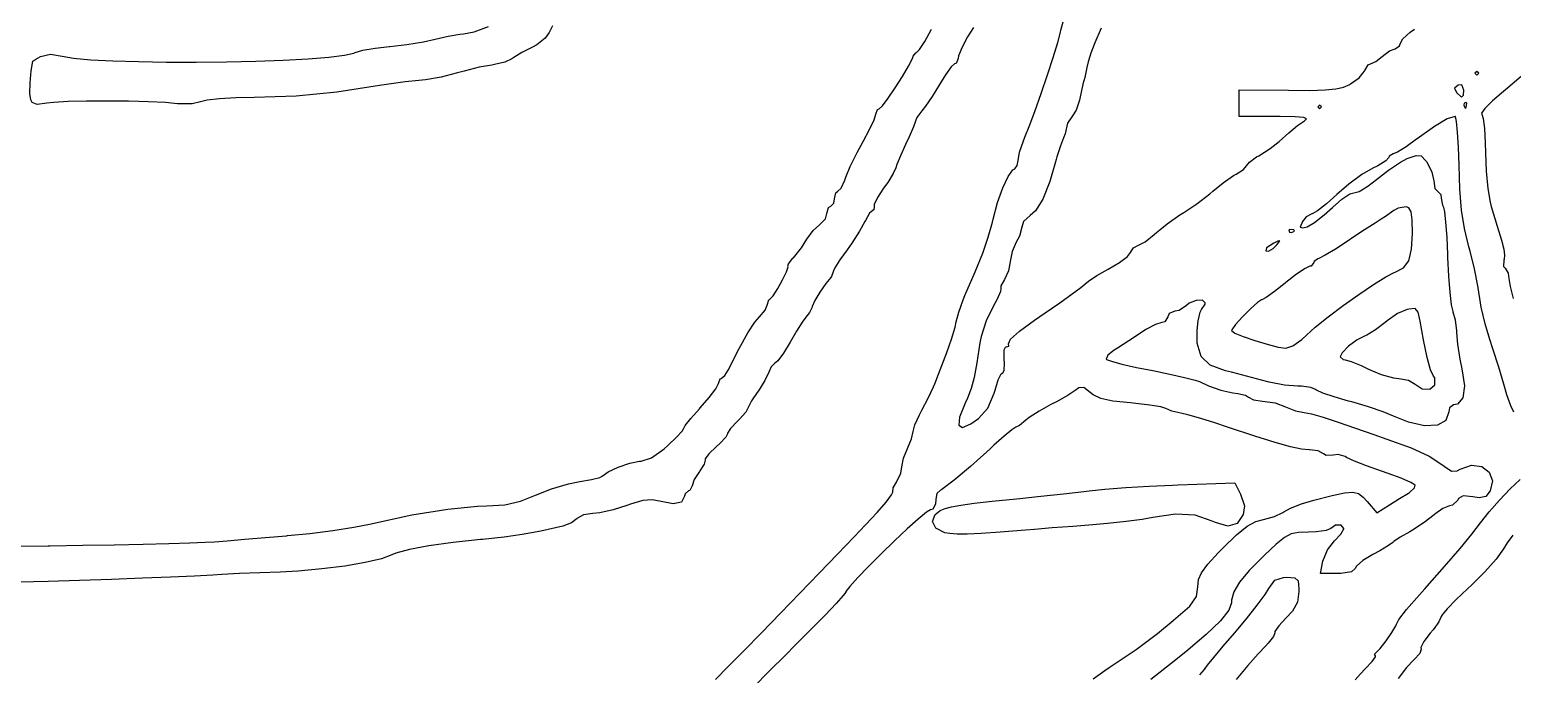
# Model space of a CAD drawing. Extents: x 1.01 to 6.21, y -5.65 to -1.16.
# Drawn here: x 3.105 to 3.1842, y -1.5962 to -1.5618 of the extents above; entities that cross this region are included whole.
import ezdxf

# ---------------------------------------------------------------- set-up
doc = ezdxf.new("R2010")
doc.units = 0
doc.header["$MEASUREMENT"] = 0
doc.layers.add('BLACK', color=7, linetype='CONTINUOUS')

msp = doc.modelspace()

# ---------------------------------------------------------------- linework, layer by layer
at = {"layer": 'BLACK', "linetype": 'CONTINUOUS'}
for p, q in [((3.128199, -1.562), (3.128758, -1.56189)), ((3.128758, -1.56189), (3.129533, -1.561595)), ((3.13277, -1.561923), (3.132558, -1.562234)), ((3.132948, -1.561563), (3.13277, -1.561923)), ((3.152823, -1.5624), (3.153157, -1.561787)), ((3.153157, -1.561787), (3.153176, -1.56175)), ((3.155416, -1.561661), (3.155103, -1.562158)), ((3.159922, -1.562456), (3.160069, -1.561909)), ((3.160069, -1.561909), (3.160091, -1.5618)), ((3.160091, -1.5618), (3.160215, -1.561351)), ((3.162232, -1.5617), (3.161896, -1.562472)), ((3.178354, -1.56226), (3.178744, -1.561904)), ((3.178744, -1.561904), (3.178961, -1.56175)), ((3.12281, -1.56287), (3.123469, -1.562753)), ((3.123469, -1.562753), (3.124246, -1.562668)), ((3.124246, -1.562668), (3.12426, -1.562667)), ((3.12426, -1.562667), (3.125161, -1.562569)), ((3.125161, -1.562569), (3.126064, -1.562421)), ((3.126064, -1.562421), (3.126686, -1.562279)), ((3.126686, -1.562279), (3.127374, -1.562114)), ((3.127374, -1.562114), (3.12799, -1.562014)), ((3.12799, -1.562014), (3.128199, -1.562)), ((3.131877, -1.5627), (3.131312, -1.562994)), ((3.132106, -1.562575), (3.131877, -1.5627)), ((3.132558, -1.562234), (3.132106, -1.562575)), ((3.152541, -1.562835), (3.152823, -1.5624)), ((3.154812, -1.562712), (3.154626, -1.563169)), ((3.155103, -1.562158), (3.154812, -1.562712)), ((3.159679, -1.56325), (3.159922, -1.562456)), ((3.161896, -1.562472), (3.161685, -1.563022)), ((3.177938, -1.5628), (3.178176, -1.562641)), ((3.178176, -1.562641), (3.1782, -1.562527)), ((3.1782, -1.562527), (3.178354, -1.56226)), ((3.105106, -1.563968), (3.10519, -1.563457)), ((3.10519, -1.563457), (3.10535, -1.563342)), ((3.10535, -1.563342), (3.105601, -1.5632)), ((3.105601, -1.5632), (3.106135, -1.563085)), ((3.106135, -1.563085), (3.10676, -1.563189)), ((3.10676, -1.563189), (3.107369, -1.563295)), ((3.107369, -1.563295), (3.10829, -1.563378)), ((3.10829, -1.563378), (3.109464, -1.563439)), ((3.109464, -1.563439), (3.110833, -1.56348)), ((3.110833, -1.56348), (3.112339, -1.563501)), ((3.112339, -1.563501), (3.113924, -1.563502)), ((3.113924, -1.563502), (3.115529, -1.563484)), ((3.115529, -1.563484), (3.117097, -1.563448)), ((3.117097, -1.563448), (3.11857, -1.563395)), ((3.11857, -1.563395), (3.119889, -1.563325)), ((3.119889, -1.563325), (3.120996, -1.56324)), ((3.120996, -1.56324), (3.121834, -1.563139)), ((3.121834, -1.563139), (3.122343, -1.563024)), ((3.122343, -1.563024), (3.122409, -1.562995)), ((3.122409, -1.562995), (3.12281, -1.56287)), ((3.130407, -1.5635), (3.12984, -1.563639)), ((3.130777, -1.563327), (3.130407, -1.5635)), ((3.130874, -1.563257), (3.130777, -1.563327)), ((3.131312, -1.562994), (3.130874, -1.563257)), ((3.15196, -1.563724), (3.152164, -1.563317)), ((3.152164, -1.563317), (3.1522, -1.563188)), ((3.1522, -1.563188), (3.152339, -1.563004)), ((3.152339, -1.563004), (3.152373, -1.563)), ((3.152373, -1.563), (3.152541, -1.562835)), ((3.1546, -1.563311), (3.154496, -1.56357)), ((3.154626, -1.563169), (3.1546, -1.563311)), ((3.159372, -1.564192), (3.159679, -1.56325)), ((3.161547, -1.563488), (3.161475, -1.5638)), ((3.161685, -1.563022), (3.161547, -1.563488)), ((3.176622, -1.5636), (3.176897, -1.563475)), ((3.176897, -1.563475), (3.177246, -1.5632)), ((3.177246, -1.5632), (3.177642, -1.562908)), ((3.177642, -1.562908), (3.177938, -1.5628)), ((3.105053, -1.564602), (3.105106, -1.563968)), ((3.126991, -1.564305), (3.126164, -1.564451)), ((3.1278, -1.564101), (3.126991, -1.564305)), ((3.128228, -1.563979), (3.1278, -1.564101)), ((3.129035, -1.563783), (3.128228, -1.563979)), ((3.1297, -1.56366), (3.129035, -1.563783)), ((3.12984, -1.563639), (3.1297, -1.56366)), ((3.151247, -1.564883), (3.151633, -1.564279)), ((3.151633, -1.564279), (3.15196, -1.563724)), ((3.15392, -1.564179), (3.153599, -1.564701)), ((3.154227, -1.563761), (3.15392, -1.564179)), ((3.154415, -1.5636), (3.154227, -1.563761)), ((3.154496, -1.56357), (3.154415, -1.5636)), ((3.159035, -1.565187), (3.159372, -1.564192)), ((3.161359, -1.564324), (3.161269, -1.564678)), ((3.161475, -1.5638), (3.161359, -1.564324)), ((3.175551, -1.56467), (3.176012, -1.564335)), ((3.176012, -1.564335), (3.176208, -1.5641)), ((3.176208, -1.5641), (3.176296, -1.563994)), ((3.176296, -1.563994), (3.176314, -1.56395)), ((3.176314, -1.56395), (3.1765, -1.563654)), ((3.1765, -1.563654), (3.176622, -1.5636)), ((3.1823, -1.564), (3.1822, -1.5641)), ((3.1822, -1.5641), (3.1823, -1.5642)), ((3.1824, -1.5641), (3.1823, -1.564)), ((3.1823, -1.5642), (3.1824, -1.5641)), ((3.184662, -1.564268), (3.183831, -1.564985)), ((3.105042, -1.565178), (3.105053, -1.564602)), ((3.121432, -1.565114), (3.119255, -1.565317)), ((3.1237, -1.564759), (3.121432, -1.565114)), ((3.12421, -1.564674), (3.1237, -1.564759)), ((3.125079, -1.564556), (3.12421, -1.564674)), ((3.1258, -1.564488), (3.125079, -1.564556)), ((3.126164, -1.564451), (3.1258, -1.564488)), ((3.150866, -1.565437), (3.151247, -1.564883)), ((3.153599, -1.564701), (3.153218, -1.565333)), ((3.161183, -1.565024), (3.16108, -1.56553)), ((3.161262, -1.5647), (3.161183, -1.565024)), ((3.161269, -1.564678), (3.161262, -1.5647)), ((3.1696, -1.56569), (3.1696, -1.564981)), ((3.1696, -1.564981), (3.17225, -1.56501)), ((3.17225, -1.56501), (3.173381, -1.565015)), ((3.173381, -1.565015), (3.174192, -1.564993)), ((3.174192, -1.564993), (3.174764, -1.564938)), ((3.174764, -1.564938), (3.174947, -1.564894)), ((3.174947, -1.564894), (3.175178, -1.56484)), ((3.175178, -1.56484), (3.175513, -1.564691)), ((3.175513, -1.564691), (3.175551, -1.56467)), ((3.181295, -1.56473), (3.181101, -1.564894)), ((3.181101, -1.564894), (3.181219, -1.565123)), ((3.181219, -1.565123), (3.181478, -1.565374)), ((3.181505, -1.56472), (3.181295, -1.56473)), ((3.1816, -1.565006), (3.181505, -1.56472)), ((3.181586, -1.565264), (3.1816, -1.565006)), ((3.183715, -1.56508), (3.183139, -1.56558)), ((3.183831, -1.564985), (3.183715, -1.56508)), ((3.105083, -1.565527), (3.105042, -1.565178)), ((3.105159, -1.565659), (3.105083, -1.565527)), ((3.105426, -1.56576), (3.105159, -1.565659)), ((3.105952, -1.565699), (3.105426, -1.56576)), ((3.10632, -1.565654), (3.105952, -1.565699)), ((3.107076, -1.565613), (3.10632, -1.565654)), ((3.108058, -1.565589), (3.107076, -1.565613)), ((3.109168, -1.565583), (3.108058, -1.565589)), ((3.110308, -1.565593), (3.109168, -1.565583)), ((3.111379, -1.56562), (3.110308, -1.565593)), ((3.112285, -1.565664), (3.111379, -1.56562)), ((3.112927, -1.565723), (3.112285, -1.565664)), ((3.113087, -1.56574), (3.112927, -1.565723)), ((3.113703, -1.565735), (3.113087, -1.56574)), ((3.11415, -1.565627), (3.113703, -1.565735)), ((3.114153, -1.565625), (3.11415, -1.565627)), ((3.114505, -1.565542), (3.114153, -1.565625)), ((3.115163, -1.56547), (3.114505, -1.565542)), ((3.116034, -1.565417), (3.115163, -1.56547)), ((3.117023, -1.565392), (3.116034, -1.565417)), ((3.119255, -1.565317), (3.117023, -1.565392)), ((3.150378, -1.566), (3.150555, -1.565843)), ((3.150555, -1.565843), (3.150866, -1.565437)), ((3.152868, -1.565854), (3.152666, -1.566105)), ((3.153218, -1.565333), (3.152868, -1.565854)), ((3.1587, -1.566137), (3.159035, -1.565187)), ((3.161077, -1.565544), (3.160911, -1.566065)), ((3.16108, -1.56553), (3.161077, -1.565544)), ((3.1696, -1.5659), (3.1696, -1.56569)), ((3.1696, -1.5664), (3.1696, -1.5659)), ((3.1739, -1.5658), (3.1738, -1.5659)), ((3.1738, -1.5659), (3.1739, -1.566)), ((3.174, -1.5659), (3.1739, -1.5658)), ((3.1739, -1.566), (3.174, -1.5659)), ((3.181478, -1.565374), (3.181586, -1.565264)), ((3.181614, -1.565694), (3.1816, -1.5658)), ((3.1816, -1.5658), (3.181673, -1.565965)), ((3.181733, -1.565667), (3.181614, -1.565694)), ((3.181673, -1.565965), (3.181733, -1.565933)), ((3.181757, -1.565696), (3.181733, -1.565667)), ((3.181733, -1.565933), (3.181757, -1.565696)), ((3.183139, -1.56558), (3.182732, -1.565986)), ((3.149871, -1.567104), (3.150114, -1.566579)), ((3.150114, -1.566579), (3.1502, -1.566289)), ((3.1502, -1.566289), (3.150299, -1.56603)), ((3.150299, -1.56603), (3.150378, -1.566)), ((3.152326, -1.566654), (3.152222, -1.566961)), ((3.1524, -1.566462), (3.152326, -1.566654)), ((3.152666, -1.566105), (3.1524, -1.566462)), ((3.1584, -1.566945), (3.1587, -1.566137)), ((3.160678, -1.566418), (3.160436, -1.56676)), ((3.160679, -1.566417), (3.160678, -1.566418)), ((3.160911, -1.566065), (3.160679, -1.566417)), ((3.17155, -1.566406), (3.1696, -1.5664)), ((3.171792, -1.566407), (3.17155, -1.566406)), ((3.172595, -1.566423), (3.171792, -1.566407)), ((3.173053, -1.566462), (3.172595, -1.566423)), ((3.172722, -1.566886), (3.1731, -1.566632)), ((3.173206, -1.566529), (3.173053, -1.566462)), ((3.1731, -1.566632), (3.173206, -1.566529)), ((3.180714, -1.566538), (3.180032, -1.566943)), ((3.181137, -1.566401), (3.180714, -1.566538)), ((3.18115, -1.566409), (3.181137, -1.566401)), ((3.181214, -1.566667), (3.18115, -1.566409)), ((3.181272, -1.567237), (3.181214, -1.566667)), ((3.182732, -1.565986), (3.182556, -1.566235)), ((3.182556, -1.566235), (3.182565, -1.566278)), ((3.182565, -1.566278), (3.182642, -1.566513)), ((3.182642, -1.566513), (3.182706, -1.567056)), ((3.149526, -1.567739), (3.149871, -1.567104)), ((3.151994, -1.567489), (3.1518, -1.5679)), ((3.152222, -1.566961), (3.151994, -1.567489)), ((3.158084, -1.567709), (3.158167, -1.567513)), ((3.158167, -1.567513), (3.1584, -1.566945)), ((3.160313, -1.567338), (3.160224, -1.567553)), ((3.1604, -1.566927), (3.160313, -1.567338)), ((3.160436, -1.56676), (3.1604, -1.566927)), ((3.171747, -1.567748), (3.172259, -1.567276)), ((3.172259, -1.567276), (3.172722, -1.566886)), ((3.180032, -1.566943), (3.179114, -1.567601)), ((3.18132, -1.568044), (3.181272, -1.567237)), ((3.182706, -1.567056), (3.182749, -1.567815)), ((3.149203, -1.568332), (3.149526, -1.567739)), ((3.1518, -1.5679), (3.151522, -1.568499)), ((3.1578, -1.568763), (3.157881, -1.56831)), ((3.157881, -1.56831), (3.158084, -1.567709)), ((3.160061, -1.567968), (3.159881, -1.568558)), ((3.160224, -1.567553), (3.160061, -1.567968)), ((3.17065, -1.568503), (3.171264, -1.56812)), ((3.171264, -1.56812), (3.171747, -1.567748)), ((3.178061, -1.568308), (3.177831, -1.5684)), ((3.178518, -1.568028), (3.178061, -1.568308)), ((3.179081, -1.567625), (3.178518, -1.568028)), ((3.179114, -1.567601), (3.179081, -1.567625)), ((3.181351, -1.569014), (3.18132, -1.568044)), ((3.182749, -1.567815), (3.18276, -1.568355)), ((3.148611, -1.56965), (3.148844, -1.56907)), ((3.148844, -1.56907), (3.149203, -1.568332)), ((3.151328, -1.568972), (3.151274, -1.569149)), ((3.151522, -1.568499), (3.151328, -1.568972)), ((3.157623, -1.5692), (3.157763, -1.569031)), ((3.157763, -1.569031), (3.1578, -1.568763)), ((3.159844, -1.5687), (3.159494, -1.569882)), ((3.159881, -1.568558), (3.159844, -1.5687)), ((3.169835, -1.569232), (3.17, -1.569041)), ((3.17, -1.569038), (3.170156, -1.568848)), ((3.17, -1.569041), (3.17, -1.569038)), ((3.170156, -1.568848), (3.170541, -1.56857)), ((3.170541, -1.56857), (3.17065, -1.568503)), ((3.177013, -1.569039), (3.17675, -1.569167)), ((3.177434, -1.568779), (3.177013, -1.569039)), ((3.1776, -1.568591), (3.177434, -1.568779)), ((3.177577, -1.569265), (3.178214, -1.568844)), ((3.177613, -1.568529), (3.1776, -1.568591)), ((3.177831, -1.5684), (3.177613, -1.568529)), ((3.178214, -1.568844), (3.178582, -1.568653)), ((3.178582, -1.568653), (3.179051, -1.568483)), ((3.179051, -1.568483), (3.179329, -1.568512)), ((3.179329, -1.568512), (3.179583, -1.56877)), ((3.179583, -1.56877), (3.179631, -1.568832)), ((3.179631, -1.568832), (3.179904, -1.569375)), ((3.181394, -1.570281), (3.181351, -1.569014)), ((3.18276, -1.568355), (3.182798, -1.569327)), ((3.148357, -1.570229), (3.148558, -1.569802)), ((3.148558, -1.569802), (3.148611, -1.56965)), ((3.15114, -1.569445), (3.15084, -1.569923)), ((3.151274, -1.569149), (3.15114, -1.569445)), ((3.156986, -1.570216), (3.157268, -1.569604)), ((3.157268, -1.569604), (3.157517, -1.569252)), ((3.157517, -1.569252), (3.157623, -1.5692)), ((3.159494, -1.569882), (3.159117, -1.570814)), ((3.168756, -1.569942), (3.169302, -1.569562)), ((3.169302, -1.569562), (3.16945, -1.569478)), ((3.16945, -1.569478), (3.169835, -1.569232)), ((3.176163, -1.56951), (3.17546, -1.570028)), ((3.17675, -1.569167), (3.176163, -1.56951)), ((3.17647, -1.570134), (3.176943, -1.569763)), ((3.176943, -1.569763), (3.177577, -1.569265)), ((3.179904, -1.569375), (3.179996, -1.56985)), ((3.179996, -1.56985), (3.180062, -1.570249)), ((3.182798, -1.569327), (3.182884, -1.570253)), ((3.148, -1.5708), (3.148077, -1.570475)), ((3.148077, -1.570475), (3.148184, -1.5704)), ((3.148184, -1.5704), (3.148357, -1.570229)), ((3.150625, -1.570229), (3.150297, -1.570731)), ((3.15084, -1.569923), (3.150625, -1.570229)), ((3.156708, -1.571005), (3.156986, -1.570216)), ((3.167348, -1.571074), (3.168037, -1.570542)), ((3.168037, -1.570542), (3.1682, -1.5704)), ((3.1682, -1.5704), (3.168756, -1.569942)), ((3.174827, -1.570577), (3.174271, -1.571075)), ((3.17546, -1.570028), (3.174827, -1.570577)), ((3.175086, -1.570819), (3.175508, -1.570539)), ((3.175508, -1.570539), (3.175731, -1.570484)), ((3.175731, -1.570484), (3.176009, -1.570415)), ((3.176009, -1.570415), (3.17647, -1.570134)), ((3.180062, -1.570249), (3.1802, -1.5704)), ((3.1802, -1.5704), (3.180367, -1.570566)), ((3.180367, -1.570566), (3.1804, -1.570767)), ((3.181486, -1.571401), (3.181394, -1.570281)), ((3.182884, -1.570253), (3.183002, -1.570986)), ((3.1476, -1.571593), (3.147685, -1.571272)), ((3.147685, -1.571272), (3.1478, -1.5712)), ((3.1478, -1.5712), (3.147962, -1.571032)), ((3.147962, -1.571032), (3.148, -1.5708)), ((3.150061, -1.5714), (3.149878, -1.571564)), ((3.150103, -1.571393), (3.150061, -1.5714)), ((3.150119, -1.57123), (3.150103, -1.571393)), ((3.150123, -1.571109), (3.150119, -1.57123)), ((3.150297, -1.570731), (3.150123, -1.571109)), ((3.156471, -1.571885), (3.156708, -1.571005)), ((3.158738, -1.571444), (3.158443, -1.571697)), ((3.159117, -1.570814), (3.158738, -1.571444)), ((3.166652, -1.571535), (3.167348, -1.571074)), ((3.173798, -1.571439), (3.173503, -1.571598)), ((3.174271, -1.571075), (3.173798, -1.571439)), ((3.174153, -1.571662), (3.174584, -1.571264)), ((3.174584, -1.571264), (3.175086, -1.570819)), ((3.177869, -1.571426), (3.177418, -1.571753)), ((3.178091, -1.571297), (3.177869, -1.571426)), ((3.178528, -1.571234), (3.178091, -1.571297)), ((3.178667, -1.571288), (3.178528, -1.571234)), ((3.178794, -1.571491), (3.178667, -1.571288)), ((3.1804, -1.570767), (3.18046, -1.571141)), ((3.18046, -1.571141), (3.180523, -1.571256)), ((3.180523, -1.571256), (3.180576, -1.571492)), ((3.181642, -1.572383), (3.181486, -1.571401)), ((3.183002, -1.570986), (3.18306, -1.571211)), ((3.18306, -1.571211), (3.18339, -1.572262)), ((3.146857, -1.572487), (3.147202, -1.572199)), ((3.147202, -1.572199), (3.147521, -1.571869)), ((3.147521, -1.571869), (3.1476, -1.571593)), ((3.149625, -1.572016), (3.149342, -1.572536)), ((3.149649, -1.571963), (3.149625, -1.572016)), ((3.149878, -1.571564), (3.149649, -1.571963)), ((3.156214, -1.572848), (3.156433, -1.572047)), ((3.156433, -1.572047), (3.156471, -1.571885)), ((3.158089, -1.572015), (3.158, -1.572309)), ((3.158443, -1.571697), (3.158089, -1.572015)), ((3.165363, -1.572467), (3.165762, -1.572139)), ((3.165762, -1.572139), (3.166444, -1.571663)), ((3.166444, -1.571663), (3.166652, -1.571535)), ((3.17299, -1.572019), (3.172864, -1.572315)), ((3.173188, -1.571759), (3.17299, -1.572019)), ((3.173484, -1.5716), (3.173188, -1.571759)), ((3.173233, -1.572292), (3.173623, -1.572074)), ((3.173503, -1.571598), (3.173484, -1.5716)), ((3.173623, -1.572074), (3.174153, -1.571662)), ((3.176862, -1.572098), (3.176305, -1.57246)), ((3.177193, -1.571892), (3.176862, -1.572098)), ((3.177418, -1.571753), (3.177193, -1.571892)), ((3.17885, -1.571918), (3.178794, -1.571491)), ((3.178856, -1.572657), (3.17885, -1.571918)), ((3.180576, -1.571492), (3.180633, -1.572048)), ((3.180633, -1.572048), (3.180688, -1.572844)), ((3.18339, -1.572262), (3.183608, -1.573001)), ((3.146232, -1.573418), (3.146519, -1.572956)), ((3.146519, -1.572956), (3.146857, -1.572487)), ((3.149342, -1.572536), (3.148924, -1.573177)), ((3.155922, -1.573701), (3.156214, -1.572848)), ((3.157881, -1.572799), (3.157706, -1.573112)), ((3.158, -1.572309), (3.157881, -1.572799)), ((3.164583, -1.57309), (3.165072, -1.572716)), ((3.165072, -1.572716), (3.165192, -1.572607)), ((3.165192, -1.572607), (3.165363, -1.572467)), ((3.171672, -1.57306), (3.17145, -1.573174)), ((3.171625, -1.573267), (3.171788, -1.573046)), ((3.171788, -1.573046), (3.171672, -1.57306)), ((3.172296, -1.572443), (3.172267, -1.572467)), ((3.172267, -1.572467), (3.172294, -1.572586)), ((3.172294, -1.572586), (3.1724, -1.5726)), ((3.172533, -1.572467), (3.172296, -1.572443)), ((3.1724, -1.5726), (3.172565, -1.572527)), ((3.172565, -1.572527), (3.172533, -1.572467)), ((3.172864, -1.572315), (3.173012, -1.572354)), ((3.173012, -1.572354), (3.173233, -1.572292)), ((3.175421, -1.57305), (3.174755, -1.573484)), ((3.175626, -1.572911), (3.175421, -1.57305)), ((3.176305, -1.57246), (3.175626, -1.572911)), ((3.178812, -1.573491), (3.178856, -1.572657)), ((3.180688, -1.572844), (3.180734, -1.5738)), ((3.181878, -1.573363), (3.181642, -1.572383)), ((3.183608, -1.573001), (3.183731, -1.573496)), ((3.145809, -1.57395), (3.146232, -1.573418)), ((3.148675, -1.573519), (3.148291, -1.574053)), ((3.148924, -1.573177), (3.148675, -1.573519)), ((3.155518, -1.574706), (3.155922, -1.573701)), ((3.157479, -1.57361), (3.157406, -1.574057)), ((3.157706, -1.573112), (3.157479, -1.57361)), ((3.163639, -1.573876), (3.1638, -1.573667)), ((3.1638, -1.573667), (3.163864, -1.573572)), ((3.163864, -1.573572), (3.163966, -1.573418)), ((3.163966, -1.573418), (3.16419, -1.573303)), ((3.16419, -1.573303), (3.164583, -1.57309)), ((3.171074, -1.573422), (3.171029, -1.573572)), ((3.171029, -1.573572), (3.171175, -1.5736)), ((3.17145, -1.573174), (3.171074, -1.573422)), ((3.171175, -1.5736), (3.171431, -1.573462)), ((3.171431, -1.573462), (3.171625, -1.573267)), ((3.174205, -1.573814), (3.173861, -1.573986)), ((3.174755, -1.573484), (3.174205, -1.573814)), ((3.178666, -1.574113), (3.178812, -1.573491)), ((3.180734, -1.5738), (3.180739, -1.573932)), ((3.181941, -1.573599), (3.181878, -1.573363)), ((3.182171, -1.574544), (3.181941, -1.573599)), ((3.183731, -1.573496), (3.183775, -1.573812)), ((3.183775, -1.573812), (3.183755, -1.574018)), ((3.145435, -1.574696), (3.145522, -1.574433)), ((3.145505, -1.5744), (3.145539, -1.574276)), ((3.145522, -1.574433), (3.145505, -1.5744)), ((3.145539, -1.574276), (3.145784, -1.573976)), ((3.145784, -1.573976), (3.145809, -1.57395)), ((3.148024, -1.574483), (3.147949, -1.574653)), ((3.148291, -1.574053), (3.148024, -1.574483)), ((3.157406, -1.574057), (3.157288, -1.574652)), ((3.162013, -1.574905), (3.162615, -1.574559)), ((3.162615, -1.574559), (3.163213, -1.574197)), ((3.163213, -1.574197), (3.163639, -1.573876)), ((3.173135, -1.574519), (3.172676, -1.574831)), ((3.173386, -1.5744), (3.173135, -1.574519)), ((3.173446, -1.574392), (3.173386, -1.5744)), ((3.1736, -1.5742), (3.173446, -1.574392)), ((3.173607, -1.574148), (3.1736, -1.5742)), ((3.173806, -1.574), (3.173607, -1.574148)), ((3.173861, -1.573986), (3.173806, -1.574)), ((3.177932, -1.574718), (3.178385, -1.574495)), ((3.178385, -1.574495), (3.178666, -1.574113)), ((3.180739, -1.573932), (3.180788, -1.574929)), ((3.182357, -1.575439), (3.182171, -1.574544)), ((3.183736, -1.574079), (3.18373, -1.574407)), ((3.18373, -1.574407), (3.183809, -1.574505)), ((3.183755, -1.574018), (3.183736, -1.574079)), ((3.183809, -1.574505), (3.183965, -1.57478)), ((3.144969, -1.575589), (3.145229, -1.575121)), ((3.145229, -1.575121), (3.145435, -1.574696)), ((3.147538, -1.575322), (3.147225, -1.575781)), ((3.1478, -1.575), (3.147538, -1.575322)), ((3.147832, -1.574958), (3.1478, -1.575)), ((3.147949, -1.574653), (3.147832, -1.574958)), ((3.154966, -1.575964), (3.155518, -1.574706)), ((3.157077, -1.575107), (3.156889, -1.575452)), ((3.157288, -1.574652), (3.157077, -1.575107)), ((3.161161, -1.575538), (3.161362, -1.575363)), ((3.161362, -1.575363), (3.161365, -1.575359)), ((3.161365, -1.575359), (3.161561, -1.575194)), ((3.161561, -1.575194), (3.162013, -1.574905)), ((3.172068, -1.5753), (3.171502, -1.575744)), ((3.172105, -1.57527), (3.172068, -1.5753)), ((3.172676, -1.574831), (3.172105, -1.57527)), ((3.175992, -1.575908), (3.176783, -1.575374)), ((3.176783, -1.575374), (3.177443, -1.574962)), ((3.177443, -1.574962), (3.177888, -1.574733)), ((3.177888, -1.574733), (3.177932, -1.574718)), ((3.180788, -1.574929), (3.180855, -1.575802)), ((3.183965, -1.57478), (3.184005, -1.575062)), ((3.184005, -1.575062), (3.18407, -1.575481)), ((3.1444, -1.576486), (3.1445, -1.576204)), ((3.1445, -1.576204), (3.14455, -1.576167)), ((3.14455, -1.576167), (3.144721, -1.575977)), ((3.144721, -1.575977), (3.144969, -1.575589)), ((3.147225, -1.575781), (3.146951, -1.576236)), ((3.154631, -1.576848), (3.154867, -1.576196)), ((3.154867, -1.576196), (3.154966, -1.575964)), ((3.156682, -1.576152), (3.156464, -1.576543)), ((3.156867, -1.575754), (3.156682, -1.576152)), ((3.156885, -1.5756), (3.156867, -1.575754)), ((3.156889, -1.575452), (3.156883, -1.5756)), ((3.156883, -1.5756), (3.156885, -1.5756)), ((3.160034, -1.576349), (3.160696, -1.575883)), ((3.160696, -1.575883), (3.161161, -1.575538)), ((3.16731, -1.576224), (3.166946, -1.576373)), ((3.16765, -1.576212), (3.16731, -1.576224)), ((3.1678, -1.57636), (3.16765, -1.576212)), ((3.170804, -1.5762), (3.170581, -1.576335)), ((3.170811, -1.576199), (3.170804, -1.5762)), ((3.171053, -1.576065), (3.170811, -1.576199)), ((3.171502, -1.575744), (3.171053, -1.576065)), ((3.175154, -1.576505), (3.175992, -1.575908)), ((3.180855, -1.575802), (3.180932, -1.57646)), ((3.182464, -1.576118), (3.182357, -1.575439)), ((3.182537, -1.576591), (3.182464, -1.576118)), ((3.18407, -1.575481), (3.184235, -1.576121)), ((3.143991, -1.577108), (3.144295, -1.576749)), ((3.144295, -1.576749), (3.1444, -1.576486)), ((3.146674, -1.576872), (3.14654, -1.577036)), ((3.1468, -1.576578), (3.146674, -1.576872)), ((3.146806, -1.576544), (3.1468, -1.576578)), ((3.146951, -1.576236), (3.146806, -1.576544)), ((3.1545, -1.577364), (3.154631, -1.576848)), ((3.156464, -1.576543), (3.156103, -1.577312)), ((3.15868, -1.577273), (3.159242, -1.576888)), ((3.159242, -1.576888), (3.160034, -1.576349)), ((3.165865, -1.576932), (3.1658, -1.5771)), ((3.166175, -1.5768), (3.165865, -1.576932)), ((3.166405, -1.576757), (3.166175, -1.5768)), ((3.1668, -1.5765), (3.166405, -1.576757)), ((3.166946, -1.576373), (3.1668, -1.5765)), ((3.167421, -1.577318), (3.167529, -1.576853)), ((3.167529, -1.576853), (3.167602, -1.576718)), ((3.167602, -1.576718), (3.167786, -1.576434)), ((3.167786, -1.576434), (3.1678, -1.57636)), ((3.170205, -1.576669), (3.169782, -1.577094)), ((3.170581, -1.576335), (3.170205, -1.576669)), ((3.174353, -1.577105), (3.175154, -1.576505)), ((3.178062, -1.576924), (3.177504, -1.577308)), ((3.178578, -1.576705), (3.178062, -1.576924)), ((3.178665, -1.576686), (3.178578, -1.576705)), ((3.178997, -1.576666), (3.178665, -1.576686)), ((3.179163, -1.576852), (3.178997, -1.576666)), ((3.179268, -1.57734), (3.179163, -1.576852)), ((3.180932, -1.57646), (3.181009, -1.576816)), ((3.181009, -1.576816), (3.181016, -1.576829)), ((3.181016, -1.576829), (3.18114, -1.577254)), ((3.182738, -1.577476), (3.182537, -1.576591)), ((3.143372, -1.577948), (3.143739, -1.577391)), ((3.143739, -1.577391), (3.143991, -1.577108)), ((3.146309, -1.577341), (3.145966, -1.577876)), ((3.14654, -1.577036), (3.146309, -1.577341)), ((3.154247, -1.578297), (3.154435, -1.577663)), ((3.154435, -1.577663), (3.1545, -1.577364)), ((3.156103, -1.577312), (3.155831, -1.578161)), ((3.157872, -1.577873), (3.15868, -1.577273)), ((3.164627, -1.577781), (3.164333, -1.57797)), ((3.165141, -1.577508), (3.164627, -1.577781)), ((3.165483, -1.5774), (3.165141, -1.577508)), ((3.165639, -1.577361), (3.165483, -1.5774)), ((3.1658, -1.5771), (3.165639, -1.577361)), ((3.16737, -1.577837), (3.167421, -1.577318)), ((3.169213, -1.577791), (3.1692, -1.577837)), ((3.169416, -1.577504), (3.169213, -1.577791)), ((3.169782, -1.577094), (3.169416, -1.577504)), ((3.1732, -1.578075), (3.173674, -1.577648)), ((3.173674, -1.577648), (3.174353, -1.577105)), ((3.176896, -1.577805), (3.17643, -1.578079)), ((3.177395, -1.577404), (3.176896, -1.577805)), ((3.177504, -1.577308), (3.177395, -1.577404)), ((3.179442, -1.578335), (3.179268, -1.57734)), ((3.18114, -1.577254), (3.181205, -1.577846)), ((3.182993, -1.578318), (3.182738, -1.577476)), ((3.142908, -1.578786), (3.143372, -1.577948)), ((3.145626, -1.57845), (3.145269, -1.579035)), ((3.145966, -1.577876), (3.145626, -1.57845)), ((3.153997, -1.579), (3.154247, -1.578297)), ((3.155765, -1.578493), (3.1556, -1.579561)), ((3.155831, -1.578161), (3.155765, -1.578493)), ((3.15729, -1.578545), (3.157407, -1.578299)), ((3.157316, -1.578668), (3.15729, -1.578545)), ((3.157407, -1.578299), (3.157872, -1.577873)), ((3.163708, -1.578389), (3.163114, -1.578773)), ((3.164333, -1.57797), (3.163708, -1.578389)), ((3.167359, -1.577945), (3.16737, -1.577837)), ((3.167369, -1.578513), (3.167359, -1.577945)), ((3.167573, -1.579213), (3.167369, -1.578513)), ((3.1692, -1.577837), (3.169375, -1.577966)), ((3.169375, -1.577966), (3.169825, -1.578155)), ((3.169825, -1.578155), (3.170437, -1.578367)), ((3.170437, -1.578367), (3.171097, -1.578565)), ((3.171097, -1.578565), (3.171691, -1.578714)), ((3.172468, -1.578646), (3.172951, -1.578306)), ((3.172951, -1.578306), (3.1732, -1.578075)), ((3.175904, -1.578327), (3.175448, -1.578666)), ((3.17634, -1.578113), (3.175904, -1.578327)), ((3.17643, -1.578079), (3.17634, -1.578113)), ((3.179644, -1.579277), (3.179442, -1.578335)), ((3.181205, -1.577846), (3.181207, -1.577937)), ((3.181207, -1.577937), (3.18126, -1.578568)), ((3.18126, -1.578568), (3.181387, -1.579367)), ((3.183159, -1.578805), (3.182993, -1.578318)), ((3.14232, -1.579948), (3.142908, -1.578786)), ((3.145269, -1.579035), (3.14497, -1.579449)), ((3.153818, -1.579464), (3.153997, -1.579)), ((3.157062, -1.578869), (3.157157, -1.578685)), ((3.157062, -1.579377), (3.157062, -1.578869)), ((3.157073, -1.57957), (3.157062, -1.579377)), ((3.157157, -1.578685), (3.157197, -1.578698)), ((3.157197, -1.578698), (3.157316, -1.578668)), ((3.162592, -1.579158), (3.162513, -1.579363)), ((3.162513, -1.579363), (3.162529, -1.579382)), ((3.162529, -1.579382), (3.162783, -1.579475)), ((3.162929, -1.578889), (3.162592, -1.579158)), ((3.163114, -1.578773), (3.162929, -1.578889)), ((3.167596, -1.579235), (3.167573, -1.579213)), ((3.168055, -1.579677), (3.167596, -1.579235)), ((3.171691, -1.578714), (3.1721, -1.578775)), ((3.1721, -1.578775), (3.172468, -1.578646)), ((3.175104, -1.579017), (3.175, -1.579235)), ((3.175, -1.579235), (3.17516, -1.579386)), ((3.175448, -1.578666), (3.175104, -1.579017)), ((3.17516, -1.579386), (3.175266, -1.5794)), ((3.17983, -1.579941), (3.179644, -1.579277)), ((3.181387, -1.579367), (3.181494, -1.579873)), ((3.183471, -1.579792), (3.183159, -1.578805)), ((3.142142, -1.580239), (3.14232, -1.579948)), ((3.14449, -1.58005), (3.144279, -1.580509)), ((3.144615, -1.579767), (3.14449, -1.58005)), ((3.144799, -1.5796), (3.144615, -1.579767)), ((3.14497, -1.579449), (3.144799, -1.5796)), ((3.153353, -1.580686), (3.153549, -1.580167)), ((3.153549, -1.580167), (3.153818, -1.579464)), ((3.1556, -1.579561), (3.155451, -1.580338)), ((3.156745, -1.58047), (3.156903, -1.580137)), ((3.156903, -1.580137), (3.156981, -1.580088)), ((3.156981, -1.580088), (3.157057, -1.579971)), ((3.157057, -1.579971), (3.157073, -1.57957)), ((3.162783, -1.579475), (3.163346, -1.579622)), ((3.163346, -1.579622), (3.164132, -1.5798)), ((3.164132, -1.5798), (3.164991, -1.579976)), ((3.164991, -1.579976), (3.165913, -1.580165)), ((3.165913, -1.580165), (3.166695, -1.58034)), ((3.16887, -1.579979), (3.168055, -1.579677)), ((3.169204, -1.580062), (3.16887, -1.579979)), ((3.169998, -1.580271), (3.169204, -1.580062)), ((3.175266, -1.5794), (3.175584, -1.579486)), ((3.175584, -1.579486), (3.176115, -1.579706)), ((3.176115, -1.579706), (3.176516, -1.579899)), ((3.176516, -1.579899), (3.177197, -1.580186)), ((3.177197, -1.580186), (3.177845, -1.580367)), ((3.179986, -1.580266), (3.17983, -1.579941)), ((3.181494, -1.579873), (3.181634, -1.580789)), ((3.183731, -1.5807), (3.183471, -1.579792)), ((3.141314, -1.581409), (3.141659, -1.580945)), ((3.141659, -1.580945), (3.1418, -1.580666)), ((3.1418, -1.580659), (3.141893, -1.580419)), ((3.1418, -1.580666), (3.1418, -1.580659)), ((3.141893, -1.580419), (3.14195, -1.580398)), ((3.14195, -1.580398), (3.142142, -1.580239)), ((3.144279, -1.580509), (3.143939, -1.581052)), ((3.15301, -1.581446), (3.153293, -1.580838)), ((3.153293, -1.580838), (3.153353, -1.580686)), ((3.155293, -1.580932), (3.155099, -1.581449)), ((3.155451, -1.580338), (3.155293, -1.580932)), ((3.156575, -1.581023), (3.156745, -1.58047)), ((3.161052, -1.580885), (3.160852, -1.581028)), ((3.161306, -1.580878), (3.161052, -1.580885)), ((3.161652, -1.581146), (3.161306, -1.580878)), ((3.166695, -1.58034), (3.167252, -1.58048)), ((3.167252, -1.58048), (3.167491, -1.580562)), ((3.167491, -1.580562), (3.167977, -1.580792)), ((3.167977, -1.580792), (3.168637, -1.581016)), ((3.170794, -1.58049), (3.169998, -1.580271)), ((3.171209, -1.580594), (3.170794, -1.58049)), ((3.172036, -1.580742), (3.171209, -1.580594)), ((3.172732, -1.5808), (3.172036, -1.580742)), ((3.172938, -1.580805), (3.172732, -1.5808)), ((3.173435, -1.580867), (3.172938, -1.580805)), ((3.173686, -1.580978), (3.173435, -1.580867)), ((3.173731, -1.581015), (3.173686, -1.580978)), ((3.177845, -1.580367), (3.178125, -1.580399)), ((3.178125, -1.580399), (3.178648, -1.580491)), ((3.178648, -1.580491), (3.179, -1.5807)), ((3.179, -1.5807), (3.179381, -1.580954)), ((3.179381, -1.580954), (3.179792, -1.580965)), ((3.179792, -1.580965), (3.180061, -1.580728)), ((3.180052, -1.580367), (3.179986, -1.580266)), ((3.180063, -1.580724), (3.180052, -1.580367)), ((3.180061, -1.580728), (3.180063, -1.580724)), ((3.181634, -1.580789), (3.181558, -1.581426)), ((3.183895, -1.581259), (3.183731, -1.5807)), ((3.140836, -1.581961), (3.141314, -1.581409)), ((3.143572, -1.581584), (3.143409, -1.581903)), ((3.143877, -1.581137), (3.143572, -1.581584)), ((3.143939, -1.581052), (3.143877, -1.581137)), ((3.15267, -1.582086), (3.15301, -1.581446)), ((3.154981, -1.581713), (3.154684, -1.582456)), ((3.155099, -1.581449), (3.154981, -1.581713)), ((3.156196, -1.581972), (3.156532, -1.58118)), ((3.156532, -1.58118), (3.156575, -1.581023)), ((3.159891, -1.581616), (3.159559, -1.581787)), ((3.160469, -1.581286), (3.159891, -1.581616)), ((3.160852, -1.581028), (3.160469, -1.581286)), ((3.161804, -1.581266), (3.161652, -1.581146)), ((3.162224, -1.581461), (3.161804, -1.581266)), ((3.162858, -1.581598), (3.162224, -1.581461)), ((3.1638, -1.581701), (3.162858, -1.581598)), ((3.164087, -1.581728), (3.1638, -1.581701)), ((3.164846, -1.581816), (3.164087, -1.581728)), ((3.168637, -1.581016), (3.169264, -1.581167)), ((3.169264, -1.581167), (3.169538, -1.581197)), ((3.169538, -1.581197), (3.169942, -1.581281)), ((3.169942, -1.581281), (3.1701, -1.5814)), ((3.1701, -1.5814), (3.170368, -1.58154)), ((3.170368, -1.58154), (3.170845, -1.581601)), ((3.170845, -1.581601), (3.170862, -1.581601)), ((3.170862, -1.581601), (3.171522, -1.5817)), ((3.171522, -1.5817), (3.172073, -1.581901)), ((3.17408, -1.581172), (3.173731, -1.581015)), ((3.174685, -1.581378), (3.17408, -1.581172)), ((3.175448, -1.581599), (3.174685, -1.581378)), ((3.17563, -1.581649), (3.175448, -1.581599)), ((3.176506, -1.581911), (3.17563, -1.581649)), ((3.181272, -1.581757), (3.181052, -1.5818)), ((3.181558, -1.581426), (3.181272, -1.581757)), ((3.184108, -1.581853), (3.183895, -1.581259)), ((3.140031, -1.582905), (3.140334, -1.582526)), ((3.140334, -1.582526), (3.140787, -1.582015)), ((3.140787, -1.582015), (3.140836, -1.581961)), ((3.143267, -1.582186), (3.142936, -1.582565)), ((3.1434, -1.581949), (3.143267, -1.582186)), ((3.143409, -1.581903), (3.1434, -1.581949)), ((3.152299, -1.582863), (3.152539, -1.582328)), ((3.152539, -1.582328), (3.15267, -1.582086)), ((3.154684, -1.582456), (3.154636, -1.582887)), ((3.155282, -1.582807), (3.155687, -1.582523)), ((3.155687, -1.582523), (3.156196, -1.581972)), ((3.158396, -1.582482), (3.158217, -1.582627)), ((3.158929, -1.582133), (3.158396, -1.582482)), ((3.159559, -1.581787), (3.158929, -1.582133)), ((3.16542, -1.581911), (3.164846, -1.581816)), ((3.1657, -1.581997), (3.16542, -1.581911)), ((3.166005, -1.58213), (3.1657, -1.581997)), ((3.1665, -1.582251), (3.166005, -1.58213)), ((3.166872, -1.582333), (3.1665, -1.582251)), ((3.167555, -1.582523), (3.166872, -1.582333)), ((3.1683, -1.58276), (3.167555, -1.582523)), ((3.172073, -1.581901), (3.172617, -1.582118)), ((3.172617, -1.582118), (3.173073, -1.582204)), ((3.173073, -1.582204), (3.173466, -1.582273)), ((3.173466, -1.582273), (3.1741, -1.582451)), ((3.1741, -1.582451), (3.174843, -1.5827)), ((3.177297, -1.58218), (3.176506, -1.581911)), ((3.177852, -1.582404), (3.177297, -1.58218)), ((3.178644, -1.582726), (3.177852, -1.582404)), ((3.1808, -1.582175), (3.180639, -1.582642)), ((3.180843, -1.581966), (3.1808, -1.582175)), ((3.181052, -1.5818), (3.180843, -1.581966)), ((3.184282, -1.5822), (3.184108, -1.581853)), ((3.139569, -1.583527), (3.139868, -1.5832)), ((3.139868, -1.5832), (3.13994, -1.583073)), ((3.13994, -1.583073), (3.140031, -1.582905)), ((3.142451, -1.58307), (3.142286, -1.583316)), ((3.142286, -1.583316), (3.142288, -1.583354)), ((3.142802, -1.582698), (3.142451, -1.58307)), ((3.142936, -1.582565), (3.142802, -1.582698)), ((3.152114, -1.583622), (3.152202, -1.583227)), ((3.152202, -1.583227), (3.152299, -1.582863)), ((3.154636, -1.582887), (3.154835, -1.583004)), ((3.154835, -1.583004), (3.155282, -1.582807)), ((3.157474, -1.583128), (3.157061, -1.583468)), ((3.157675, -1.583), (3.157474, -1.583128)), ((3.157875, -1.582903), (3.157675, -1.583)), ((3.158217, -1.582627), (3.157875, -1.582903)), ((3.169041, -1.58301), (3.1683, -1.58276)), ((3.170442, -1.583472), (3.169041, -1.58301)), ((3.174843, -1.5827), (3.1749, -1.582721)), ((3.1749, -1.582721), (3.175816, -1.583051)), ((3.175816, -1.583051), (3.176792, -1.583392)), ((3.179509, -1.582921), (3.178644, -1.582726)), ((3.180192, -1.582892), (3.179509, -1.582921)), ((3.180639, -1.582642), (3.180192, -1.582892)), ((3.138906, -1.58415), (3.139109, -1.583971)), ((3.139109, -1.583971), (3.139569, -1.583527)), ((3.141679, -1.584045), (3.14129, -1.584424)), ((3.141892, -1.583851), (3.141679, -1.584045)), ((3.142202, -1.583521), (3.141892, -1.583851)), ((3.142288, -1.583354), (3.142202, -1.583521)), ((3.151693, -1.584639), (3.151901, -1.584127)), ((3.151901, -1.584127), (3.152114, -1.583622)), ((3.156514, -1.583957), (3.156306, -1.58415)), ((3.157061, -1.583468), (3.156514, -1.583957)), ((3.17153, -1.58381), (3.170442, -1.583472)), ((3.172347, -1.584037), (3.17153, -1.58381)), ((3.172936, -1.584163), (3.172347, -1.584037)), ((3.176792, -1.583392), (3.1775, -1.583633)), ((3.1775, -1.583633), (3.178796, -1.584102)), ((3.178796, -1.584102), (3.179755, -1.584542)), ((3.136456, -1.585132), (3.137069, -1.584918)), ((3.137069, -1.584918), (3.137591, -1.584805)), ((3.137591, -1.584805), (3.137685, -1.5848)), ((3.137685, -1.5848), (3.138222, -1.584632)), ((3.138222, -1.584632), (3.138906, -1.58415)), ((3.141087, -1.584753), (3.141047, -1.58496)), ((3.14109, -1.584691), (3.141087, -1.584753)), ((3.14129, -1.584424), (3.14109, -1.584691)), ((3.151601, -1.585105), (3.151693, -1.584639)), ((3.156306, -1.58415), (3.155268, -1.585093)), ((3.173338, -1.584202), (3.172936, -1.584163)), ((3.173355, -1.584202), (3.173338, -1.584202)), ((3.173833, -1.584263), (3.173355, -1.584202)), ((3.174105, -1.584408), (3.173833, -1.584263)), ((3.174253, -1.584506), (3.174105, -1.584408)), ((3.174626, -1.584492), (3.174253, -1.584506)), ((3.174887, -1.584456), (3.174626, -1.584492)), ((3.17526, -1.584564), (3.174887, -1.584456)), ((3.17534, -1.584614), (3.17526, -1.584564)), ((3.175758, -1.584802), (3.17534, -1.584614)), ((3.176412, -1.585056), (3.175758, -1.584802)), ((3.179755, -1.584542), (3.180438, -1.584982)), ((3.135023, -1.585794), (3.135466, -1.585683)), ((3.135466, -1.585683), (3.1356, -1.585615)), ((3.1356, -1.585615), (3.135913, -1.585386)), ((3.135913, -1.585386), (3.136456, -1.585132)), ((3.140793, -1.585354), (3.140515, -1.585788)), ((3.140814, -1.585327), (3.140793, -1.585354)), ((3.141047, -1.58496), (3.140814, -1.585327)), ((3.151307, -1.585929), (3.151538, -1.585443)), ((3.151538, -1.585443), (3.151601, -1.585105)), ((3.155268, -1.585093), (3.154394, -1.585829)), ((3.1772, -1.585334), (3.176412, -1.585056)), ((3.177556, -1.585458), (3.1772, -1.585334)), ((3.178265, -1.585723), (3.177556, -1.585458)), ((3.178777, -1.585944), (3.178265, -1.585723)), ((3.180438, -1.584982), (3.180558, -1.585082)), ((3.180558, -1.585082), (3.180938, -1.585346)), ((3.180938, -1.585346), (3.181251, -1.585327)), ((3.181251, -1.585327), (3.181406, -1.585243)), ((3.181406, -1.585243), (3.182014, -1.585026)), ((3.182014, -1.585026), (3.182561, -1.585096)), ((3.182561, -1.585096), (3.182964, -1.585391)), ((3.182964, -1.585391), (3.183136, -1.58585)), ((3.132036, -1.586621), (3.132886, -1.586288)), ((3.132886, -1.586288), (3.133792, -1.586018)), ((3.133792, -1.586018), (3.1344, -1.585897)), ((3.1344, -1.585897), (3.135023, -1.585794)), ((3.1402, -1.5864), (3.140019, -1.58656)), ((3.140283, -1.586375), (3.1402, -1.5864)), ((3.1404, -1.586127), (3.140283, -1.586375)), ((3.140515, -1.585788), (3.1404, -1.586127)), ((3.151052, -1.586607), (3.151121, -1.586454)), ((3.151121, -1.586454), (3.15114, -1.586232)), ((3.15114, -1.586232), (3.151307, -1.585929)), ((3.153665, -1.58636), (3.153472, -1.586534)), ((3.153734, -1.586316), (3.153665, -1.58636)), ((3.154394, -1.585829), (3.153734, -1.586316)), ((3.160222, -1.586547), (3.161313, -1.586422)), ((3.161313, -1.586422), (3.1616, -1.586387)), ((3.1616, -1.586387), (3.16244, -1.586304)), ((3.16244, -1.586304), (3.163549, -1.58622)), ((3.163549, -1.58622), (3.164797, -1.586144)), ((3.164797, -1.586144), (3.166052, -1.586086)), ((3.166052, -1.586086), (3.166338, -1.586076)), ((3.166338, -1.586076), (3.169375, -1.585972)), ((3.169375, -1.585972), (3.169687, -1.586575)), ((3.17457, -1.586642), (3.175236, -1.586496)), ((3.175236, -1.586496), (3.175679, -1.586459)), ((3.175679, -1.586459), (3.175982, -1.586534)), ((3.178176, -1.586793), (3.178644, -1.586513)), ((3.178644, -1.586513), (3.178705, -1.586478)), ((3.178705, -1.586478), (3.178975, -1.58624)), ((3.179, -1.586082), (3.178777, -1.585944)), ((3.178975, -1.58624), (3.179, -1.586082)), ((3.183003, -1.586394), (3.18277, -1.586689)), ((3.183136, -1.58585), (3.183003, -1.586394)), ((3.183505, -1.586887), (3.184081, -1.586287)), ((3.184081, -1.586287), (3.184603, -1.585791)), ((3.127353, -1.587362), (3.128933, -1.587212)), ((3.128933, -1.587212), (3.129436, -1.5872)), ((3.129436, -1.5872), (3.130396, -1.587146)), ((3.130396, -1.587146), (3.131233, -1.586947)), ((3.131233, -1.586947), (3.132036, -1.586621)), ((3.136921, -1.587175), (3.136176, -1.58741)), ((3.1371, -1.587109), (3.136921, -1.587175)), ((3.137765, -1.586907), (3.1371, -1.587109)), ((3.138262, -1.586864), (3.137765, -1.586907)), ((3.138746, -1.586962), (3.138262, -1.586864)), ((3.139384, -1.587085), (3.138746, -1.586962)), ((3.139839, -1.586995), (3.139384, -1.587085)), ((3.14, -1.586679), (3.139839, -1.586995)), ((3.140019, -1.58656), (3.14, -1.586679)), ((3.150275, -1.587546), (3.150755, -1.586992)), ((3.150755, -1.586992), (3.151052, -1.586607)), ((3.1534, -1.5871), (3.153256, -1.587365)), ((3.153406, -1.586833), (3.1534, -1.5871)), ((3.153472, -1.586534), (3.153406, -1.586833)), ((3.153904, -1.58734), (3.154253, -1.587245)), ((3.154253, -1.587245), (3.154747, -1.587154)), ((3.154747, -1.587154), (3.15545, -1.587058)), ((3.15545, -1.587058), (3.15642, -1.586947)), ((3.15642, -1.586947), (3.157721, -1.586813)), ((3.157721, -1.586813), (3.1579, -1.586795)), ((3.1579, -1.586795), (3.159014, -1.586679)), ((3.159014, -1.586679), (3.160222, -1.586547)), ((3.169687, -1.586575), (3.169888, -1.5872)), ((3.169888, -1.5872), (3.169815, -1.587661)), ((3.172342, -1.587319), (3.172938, -1.587094)), ((3.172938, -1.587094), (3.1736, -1.586895)), ((3.1736, -1.586895), (3.17457, -1.586642)), ((3.175982, -1.586534), (3.176225, -1.586723)), ((3.176225, -1.586723), (3.176442, -1.586968)), ((3.176442, -1.586968), (3.17695, -1.587571)), ((3.17695, -1.587571), (3.17763, -1.587135)), ((3.17763, -1.587135), (3.178176, -1.586793)), ((3.18084, -1.5872), (3.180486, -1.587329)), ((3.181005, -1.587163), (3.18084, -1.5872)), ((3.181276, -1.58689), (3.181005, -1.587163)), ((3.181316, -1.586809), (3.181276, -1.58689)), ((3.181569, -1.586667), (3.181316, -1.586809)), ((3.18208, -1.586709), (3.181569, -1.586667)), ((3.182423, -1.586757), (3.18208, -1.586709)), ((3.18277, -1.586689), (3.182423, -1.586757)), ((3.18295, -1.587516), (3.183505, -1.586887)), ((3.12318, -1.588167), (3.12543, -1.587681)), ((3.12543, -1.587681), (3.127353, -1.587362)), ((3.13426, -1.587871), (3.133963, -1.588108)), ((3.134274, -1.587851), (3.13426, -1.587871)), ((3.134594, -1.587673), (3.134274, -1.587851)), ((3.135102, -1.5876), (3.134594, -1.587673)), ((3.135468, -1.587565), (3.135102, -1.5876)), ((3.136176, -1.58741), (3.135468, -1.587565)), ((3.149664, -1.588206), (3.150275, -1.587546)), ((3.152475, -1.587896), (3.151887, -1.588426)), ((3.15291, -1.587534), (3.152475, -1.587896)), ((3.153131, -1.5874), (3.15291, -1.587534)), ((3.153256, -1.587365), (3.153131, -1.5874)), ((3.153226, -1.58803), (3.153367, -1.587651)), ((3.153411, -1.588392), (3.153226, -1.58803)), ((3.153367, -1.587651), (3.153641, -1.58745)), ((3.153641, -1.58745), (3.153904, -1.58734)), ((3.163581, -1.588031), (3.162586, -1.588136)), ((3.164427, -1.587921), (3.163581, -1.588031)), ((3.165, -1.587821), (3.164427, -1.587921)), ((3.166216, -1.587633), (3.165, -1.587821)), ((3.167261, -1.587688), (3.166216, -1.587633)), ((3.168165, -1.588005), (3.167261, -1.587688)), ((3.168336, -1.58809), (3.168165, -1.588005)), ((3.169011, -1.588285), (3.168336, -1.58809)), ((3.169815, -1.587661), (3.169494, -1.588144)), ((3.170029, -1.588284), (3.170504, -1.588026)), ((3.170504, -1.588026), (3.1709, -1.587914)), ((3.1709, -1.587914), (3.17149, -1.587756)), ((3.17149, -1.587756), (3.171938, -1.58755)), ((3.171938, -1.58755), (3.172, -1.587504)), ((3.172, -1.587504), (3.172342, -1.587319)), ((3.179492, -1.588089), (3.178854, -1.588497)), ((3.180011, -1.587679), (3.179492, -1.588089)), ((3.18005, -1.587643), (3.180011, -1.587679)), ((3.180486, -1.587329), (3.18005, -1.587643)), ((3.182033, -1.588705), (3.182491, -1.5881)), ((3.182491, -1.5881), (3.18295, -1.587516)), ((3.11651, -1.588975), (3.117606, -1.588883)), ((3.117606, -1.588883), (3.118735, -1.58879)), ((3.118735, -1.58879), (3.1188, -1.588784)), ((3.1188, -1.588784), (3.119991, -1.588666)), ((3.119991, -1.588666), (3.121221, -1.588509)), ((3.121221, -1.588509), (3.12234, -1.588334)), ((3.12234, -1.588334), (3.12318, -1.588167)), ((3.130354, -1.588865), (3.129198, -1.588982)), ((3.131332, -1.588729), (3.130354, -1.588865)), ((3.132318, -1.588545), (3.131332, -1.588729)), ((3.1335, -1.588282), (3.132318, -1.588545)), ((3.133963, -1.588108), (3.1335, -1.588282)), ((3.148164, -1.589773), (3.149049, -1.588851)), ((3.149049, -1.588851), (3.149664, -1.588206)), ((3.151887, -1.588426), (3.151208, -1.589064)), ((3.1539, -1.58863), (3.153411, -1.588392)), ((3.154156, -1.588674), (3.1539, -1.58863)), ((3.154548, -1.588702), (3.154156, -1.588674)), ((3.155085, -1.5887), (3.154548, -1.588702)), ((3.15583, -1.588665), (3.155085, -1.5887)), ((3.156848, -1.588595), (3.15583, -1.588665)), ((3.1582, -1.588488), (3.156848, -1.588595)), ((3.158688, -1.588449), (3.1582, -1.588488)), ((3.159631, -1.588374), (3.158688, -1.588449)), ((3.160718, -1.588288), (3.159631, -1.588374)), ((3.1618, -1.588204), (3.160718, -1.588288)), ((3.162586, -1.588136), (3.1618, -1.588204)), ((3.16875, -1.589438), (3.169472, -1.588735)), ((3.169494, -1.588144), (3.169011, -1.588285)), ((3.169472, -1.588735), (3.170029, -1.588284)), ((3.172024, -1.588881), (3.171581, -1.589245)), ((3.17239, -1.588689), (3.172024, -1.588881)), ((3.172783, -1.588613), (3.17239, -1.588689)), ((3.173306, -1.5886), (3.172783, -1.588613)), ((3.173726, -1.588585), (3.173306, -1.5886)), ((3.174246, -1.588512), (3.173726, -1.588585)), ((3.1745, -1.5884), (3.174246, -1.588512)), ((3.174752, -1.588226), (3.1745, -1.5884)), ((3.1747, -1.58906), (3.175043, -1.588699)), ((3.175054, -1.588229), (3.174752, -1.588226)), ((3.175043, -1.588699), (3.175199, -1.588422)), ((3.1752, -1.58841), (3.175054, -1.588229)), ((3.175199, -1.588422), (3.1752, -1.58841)), ((3.178212, -1.588858), (3.177874, -1.589088)), ((3.178716, -1.588572), (3.178212, -1.588858)), ((3.178854, -1.588497), (3.178716, -1.588572)), ((3.181401, -1.589479), (3.182033, -1.588705)), ((3.184222, -1.588758), (3.18392, -1.589164)), ((3.104265, -1.589351), (3.106017, -1.589322)), ((3.106017, -1.589322), (3.1061, -1.589321)), ((3.1061, -1.589321), (3.10786, -1.589296)), ((3.10786, -1.589296), (3.109541, -1.589266)), ((3.109541, -1.589266), (3.111088, -1.589235)), ((3.111088, -1.589235), (3.11245, -1.589203)), ((3.11245, -1.589203), (3.113573, -1.589171)), ((3.113573, -1.589171), (3.114404, -1.589141)), ((3.114404, -1.589141), (3.11489, -1.589114)), ((3.11489, -1.589114), (3.1149, -1.589113)), ((3.1149, -1.589113), (3.115567, -1.589055)), ((3.115567, -1.589055), (3.11651, -1.588975)), ((3.125313, -1.589521), (3.124586, -1.589723)), ((3.126348, -1.589324), (3.125313, -1.589521)), ((3.127631, -1.589144), (3.126348, -1.589324)), ((3.1291, -1.58899), (3.127631, -1.589144)), ((3.129198, -1.588982), (3.1291, -1.58899)), ((3.151208, -1.589064), (3.1505, -1.58975)), ((3.168488, -1.589707), (3.16875, -1.589438)), ((3.171581, -1.589245), (3.17096, -1.589834)), ((3.174075, -1.59015), (3.17432, -1.589543)), ((3.17432, -1.589543), (3.1747, -1.58906)), ((3.177117, -1.589597), (3.17675, -1.589796)), ((3.177585, -1.589318), (3.177117, -1.589597)), ((3.177816, -1.589143), (3.177585, -1.589318)), ((3.177874, -1.589088), (3.177816, -1.589143)), ((3.18058, -1.590431), (3.181401, -1.589479)), ((3.183717, -1.589489), (3.183323, -1.590035)), ((3.18392, -1.589164), (3.183717, -1.589489)), ((3.121851, -1.590407), (3.12063, -1.590564)), ((3.122941, -1.590222), (3.121851, -1.590407)), ((3.123809, -1.590021), (3.122941, -1.590222)), ((3.124368, -1.589817), (3.123809, -1.590021)), ((3.124586, -1.589723), (3.124368, -1.589817)), ((3.147185, -1.590788), (3.148164, -1.589773)), ((3.149825, -1.590424), (3.149243, -1.591025)), ((3.1505, -1.58975), (3.149825, -1.590424)), ((3.167601, -1.590762), (3.167933, -1.590313)), ((3.167933, -1.590313), (3.168488, -1.589707)), ((3.170943, -1.58985), (3.170148, -1.590652)), ((3.17096, -1.589834), (3.170943, -1.58985)), ((3.17395, -1.5908), (3.174075, -1.59015)), ((3.175874, -1.59041), (3.1758, -1.590546)), ((3.176218, -1.590117), (3.175874, -1.59041)), ((3.17675, -1.589796), (3.176218, -1.590117)), ((3.179524, -1.591615), (3.18058, -1.590431)), ((3.183323, -1.590035), (3.182728, -1.590714)), ((3.106012, -1.591227), (3.10445, -1.591267)), ((3.107689, -1.591177), (3.106012, -1.591227)), ((3.109396, -1.59112), (3.107689, -1.591177)), ((3.111046, -1.59106), (3.109396, -1.59112)), ((3.112554, -1.590999), (3.111046, -1.59106)), ((3.113834, -1.59094), (3.112554, -1.590999)), ((3.1148, -1.590886), (3.113834, -1.59094)), ((3.115285, -1.590858), (3.1148, -1.590886)), ((3.116228, -1.590812), (3.115285, -1.590858)), ((3.117317, -1.590766), (3.116228, -1.590812)), ((3.1184, -1.590727), (3.117317, -1.590766)), ((3.119366, -1.590677), (3.1184, -1.590727)), ((3.12063, -1.590564), (3.119366, -1.590677)), ((3.146153, -1.591854), (3.147185, -1.590788)), ((3.149243, -1.591025), (3.148818, -1.591494)), ((3.1674, -1.591509), (3.167441, -1.591133)), ((3.167441, -1.591133), (3.167601, -1.590762)), ((3.170148, -1.590652), (3.169623, -1.591273)), ((3.1712, -1.591597), (3.171519, -1.591162)), ((3.171519, -1.591162), (3.171974, -1.591011)), ((3.171974, -1.591011), (3.17215, -1.591004)), ((3.17215, -1.591004), (3.172574, -1.591031)), ((3.172574, -1.591031), (3.172757, -1.591198)), ((3.172757, -1.591198), (3.172799, -1.591621)), ((3.174875, -1.5908), (3.17395, -1.5908)), ((3.175032, -1.590798), (3.174875, -1.5908)), ((3.175607, -1.590724), (3.175032, -1.590798)), ((3.1758, -1.590546), (3.175607, -1.590724)), ((3.182728, -1.590714), (3.182039, -1.591408)), ((3.14511, -1.592928), (3.146153, -1.591854)), ((3.148464, -1.591987), (3.148082, -1.592407)), ((3.1486, -1.591805), (3.148464, -1.591987)), ((3.148611, -1.591771), (3.1486, -1.591805)), ((3.148818, -1.591494), (3.148611, -1.591771)), ((3.166965, -1.592552), (3.167325, -1.592034)), ((3.167325, -1.592034), (3.1674, -1.591509)), ((3.169324, -1.591777), (3.169206, -1.592228)), ((3.169623, -1.591273), (3.169324, -1.591777)), ((3.170562, -1.592503), (3.170991, -1.591925)), ((3.170991, -1.591925), (3.1712, -1.591597)), ((3.1728, -1.591761), (3.172727, -1.592336)), ((3.172799, -1.591621), (3.1728, -1.591761)), ((3.178547, -1.592731), (3.179237, -1.591935)), ((3.179237, -1.591935), (3.179524, -1.591615)), ((3.181798, -1.59163), (3.181189, -1.592198)), ((3.182039, -1.591408), (3.181798, -1.59163)), ((3.148082, -1.592407), (3.147496, -1.593022)), ((3.166595, -1.592861), (3.166965, -1.592552)), ((3.169053, -1.592767), (3.168605, -1.593327)), ((3.1692, -1.592371), (3.169053, -1.592767)), ((3.169206, -1.592228), (3.1692, -1.592371)), ((3.169993, -1.593219), (3.170562, -1.592503)), ((3.172453, -1.592823), (3.172103, -1.593197)), ((3.172727, -1.592336), (3.172453, -1.592823)), ((3.178136, -1.593255), (3.178547, -1.592731)), ((3.180714, -1.592683), (3.180441, -1.593015)), ((3.181189, -1.592198), (3.180714, -1.592683)), ((3.144098, -1.593968), (3.14511, -1.592928)), ((3.147496, -1.593022), (3.146745, -1.593791)), ((3.165253, -1.594016), (3.166088, -1.593314)), ((3.166088, -1.593314), (3.166103, -1.5933)), ((3.166103, -1.5933), (3.166595, -1.592861)), ((3.168605, -1.593327), (3.167844, -1.594064)), ((3.16935, -1.593988), (3.169993, -1.593219)), ((3.171719, -1.593606), (3.171514, -1.593897)), ((3.172103, -1.593197), (3.171719, -1.593606)), ((3.177762, -1.593946), (3.177967, -1.593604)), ((3.177967, -1.593604), (3.178, -1.59351)), ((3.178, -1.59351), (3.178136, -1.593255)), ((3.180276, -1.59338), (3.179964, -1.593808)), ((3.1804, -1.593105), (3.180276, -1.59338)), ((3.180441, -1.593015), (3.1804, -1.593105)), ((3.143156, -1.594932), (3.144098, -1.593968)), ((3.146745, -1.593791), (3.145871, -1.59467)), ((3.164101, -1.594864), (3.165253, -1.594016)), ((3.167844, -1.594064), (3.166758, -1.594988)), ((3.16875, -1.594691), (3.16935, -1.593988)), ((3.171443, -1.594162), (3.171165, -1.594519)), ((3.171506, -1.593973), (3.171443, -1.594162)), ((3.171514, -1.593897), (3.171506, -1.593973)), ((3.177132, -1.594803), (3.177451, -1.594391)), ((3.177451, -1.594391), (3.177762, -1.593946)), ((3.179471, -1.59443), (3.179316, -1.594759)), ((3.179806, -1.593993), (3.179471, -1.59443)), ((3.179964, -1.593808), (3.179806, -1.593993)), ((3.142327, -1.595777), (3.143156, -1.594932)), ((3.145413, -1.595125), (3.144498, -1.596039)), ((3.145871, -1.59467), (3.145413, -1.595125)), ((3.162674, -1.595829), (3.164101, -1.594864)), ((3.166758, -1.594988), (3.165973, -1.595616)), ((3.168256, -1.595284), (3.16875, -1.594691)), ((3.17063, -1.595098), (3.170078, -1.595721)), ((3.171009, -1.594687), (3.17063, -1.595098)), ((3.171165, -1.594519), (3.171009, -1.594687)), ((3.176832, -1.595109), (3.1769, -1.595047)), ((3.176881, -1.595197), (3.176832, -1.595109)), ((3.176895, -1.59525), (3.176881, -1.595197)), ((3.1769, -1.595047), (3.177132, -1.594803)), ((3.179261, -1.595069), (3.17896, -1.595388)), ((3.179323, -1.594837), (3.179261, -1.595069)), ((3.179316, -1.594759), (3.179323, -1.594837)), ((3.141652, -1.596461), (3.142327, -1.595777)), ((3.161805, -1.596422), (3.162438, -1.595985)), ((3.162438, -1.595985), (3.162674, -1.595829)), ((3.165973, -1.595616), (3.164891, -1.596462)), ((3.167512, -1.59622), (3.167763, -1.595929)), ((3.167763, -1.595929), (3.1678, -1.595872)), ((3.1678, -1.595872), (3.167923, -1.595698)), ((3.167923, -1.595698), (3.168256, -1.595284)), ((3.170078, -1.595721), (3.169439, -1.596462)), ((3.176081, -1.596162), (3.176341, -1.5959)), ((3.176341, -1.5959), (3.176715, -1.595506)), ((3.176715, -1.595506), (3.176895, -1.59525)), ((3.178538, -1.595815), (3.178098, -1.596403)), ((3.178936, -1.595407), (3.178538, -1.595815)), ((3.17896, -1.595388), (3.178936, -1.595407)), ((3.144498, -1.596039), (3.143693, -1.596861)), ((3.175806, -1.596477), (3.176081, -1.596162))]:
    msp.add_line(p, q, dxfattribs=at)

doc.saveas('drawing.dxf')
